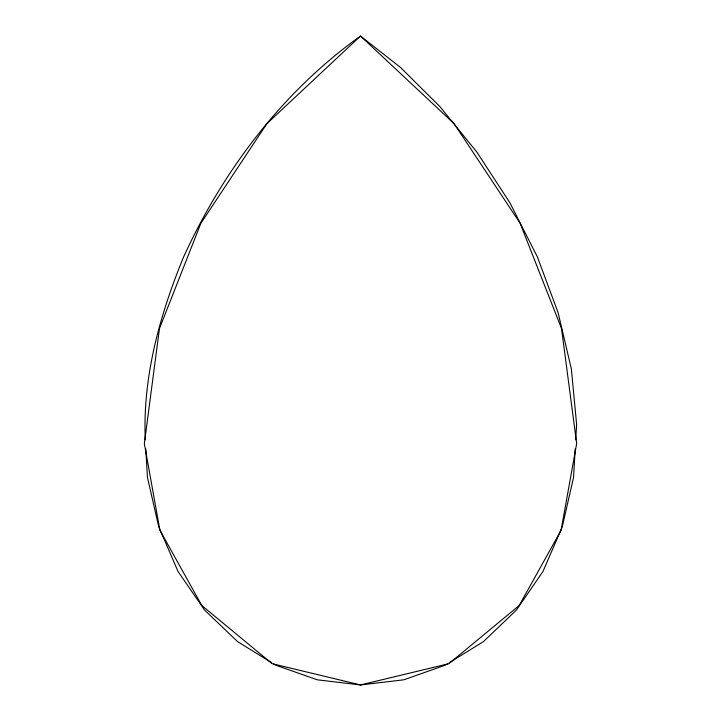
<?xml version="1.0" encoding="UTF-8"?>
<svg xmlns="http://www.w3.org/2000/svg" width="721" height="721" viewBox="0 0 721 721"><rect width="100%" height="100%" fill="white"/><g stroke="black" fill="none" stroke-linecap="round" stroke-linejoin="round"><path stroke-width="1.08" d="M575.214 448.651L573.555 477.392L562.245 526.844L542.985 571.447L516.425 610.047L483.485 641.582L449.228 662.761M575.718 439.801L576.611 424.327L571.365 368.945L558.09 312.635L537.334 256.784L509.945 202.862L477.041 152.338L439.999 106.699L400.515 67.45L360.5 36.05C282.65 91.648 223.303 170.228 183.666 256.784C159.909 314.635 142.488 376.795 145.281 439.801M447.326 663.942L445.425 665.113L403.805 679.804L360.5 684.95L317.195 679.804L275.575 665.113L273.674 663.942M271.772 662.761L237.515 641.582L204.575 610.047L178.015 571.447L158.755 526.844L147.445 477.392L145.786 448.651M159.476 328.515L144.335 443.559L159.909 530.259L201.799 605.505L272.123 663.68L360.5 684.95L448.877 663.68L519.201 605.505L561.091 530.259L576.665 443.559L561.524 328.515L520.12 223.267L454.122 123.688L360.5 36.05L266.878 123.688L200.88 223.267L159.476 328.515"/></g></svg>
